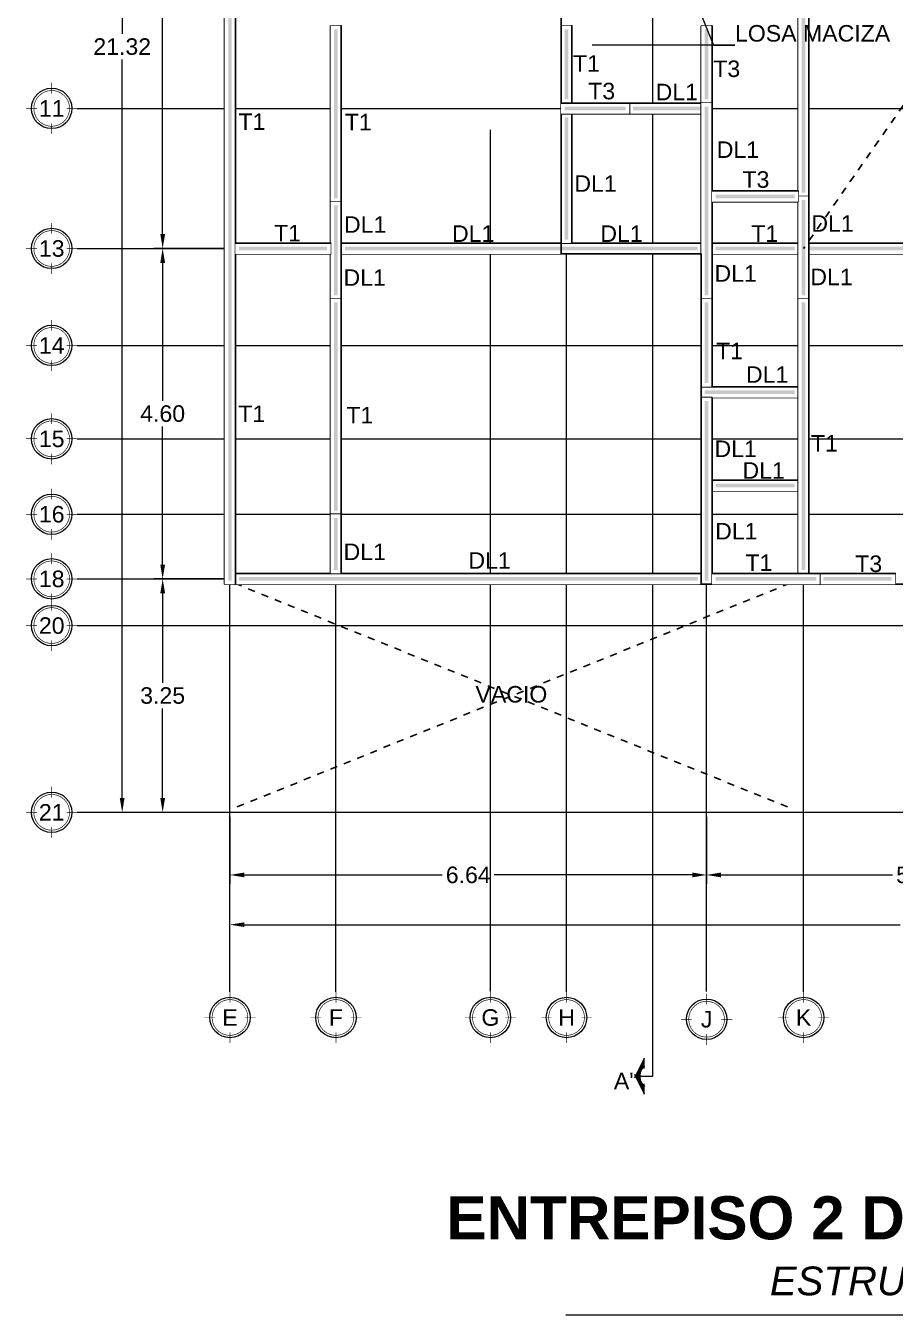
# Model space of a CAD drawing. Header units: metres. Extents: x 14 to 161, y 5 to 309.
# Drawn here: x 108.79 to 120.89, y 140.22 to 158.17 of the extents above; entities that cross this region are included whole.
import ezdxf
from ezdxf import colors
from ezdxf.entities.mleader import LeaderData, LeaderLine
from ezdxf.enums import TextEntityAlignment as Align
from ezdxf.math import Vec2, Vec3

# ---------------------------------------------------------------- set-up
doc = ezdxf.new("R2010")
doc.units = ezdxf.units.M
doc.set_wipeout_variables(frame=1)
doc.header["$PDMODE"] = 35
for name, pattern in [('ACAD_ISO05W100', [33, 24, -3, 0, -3, 0, -3]), ('CENTRO2', [0.9, 0.6, -0.1, 0.1, -0.1]), ('LÍNEAS_OCULTAS2', [0.1875, 0.125, -0.0625])]:
    doc.linetypes.add(name, pattern=pattern)
for name, color, linetype, lineweight in [('E-Burbuja eje', 5, 'Continuous', 15), ('E-Corte', 2, 'ACAD_ISO05W100', 20), ('E-Ejes', 1, 'CENTRO2', 9), ('E-Textos', 3, 'Continuous', 15), ('E-Titulos', 4, 'Continuous', 15)]:
    doc.layers.add(name, color=color, linetype=linetype, lineweight=lineweight)
for name, color, linetype in [('E-Cotas', 2, 'Continuous'), ('E-Dala', 3, 'Continuous'), ('E-Limites', 1, 'Continuous'), ('E-Trabe', 4, 'Continuous'), ('E-TRABE 3', 8, 'Continuous'), ('E-Vacio', 1, 'LÍNEAS_OCULTAS2')]:
    doc.layers.add(name, color=color, linetype=linetype)
doc.styles.add('ARIAL', font='arial.ttf')
doc.styles.add('General', font='arial.ttf', dxfattribs={"height": 2.3})
doc.styles.add('Subtitulos', font='', dxfattribs={"height": 4})
doc.styles.add('Texto_Minimo', font='arial.ttf', dxfattribs={"height": 1.8})
doc.styles.add('Titulos', font='', dxfattribs={"height": 6})
doc.styles.get('Subtitulos').set_extended_font_data('Arial', italic=True)
doc.styles.get('Titulos').set_extended_font_data('Arial', bold=True)
doc.dimstyles.new('Generales', dxfattribs={"dimscale": 0, "dimtxt": 2.3, "dimasz": 2, "dimexe": 1.25, "dimexo": 0.625, "dimtad": 0, "dimtih": 1, "dimtoh": 1, "dimzin": 1, "dimdsep": 46, "dimtxsty": 'General', "dimcen": 2, "dimclrd": 2, "dimclre": 2, "dimclrt": 3, "dimadec": 0, "dimazin": 0, "dimtfac": 1, "dimtmove": 0, "dimatfit": 3, "dimfxl": 1, "dimlwd": 13, "dimlwe": 13, "dimarcsym": 0})

# ---------------------------------------------------------------- blocks, each defined once
blk = doc.blocks.new('Titulos')
blk.add_line((49.05, -23.92), (-49.05, -23.92))
for tag, height, style, p in [('TÍTULO', 6, 'Titulos', (0, -16.93)), ('ESCALA', 1.8, 'Texto_Minimo', (-34.87, -25.79)), ('ACOTACIÓN', 1.8, 'Texto_Minimo', (34.43, -25.79))]:
    blk.add_attdef(tag, text='', height=height, dxfattribs=dict(style=style)).set_placement(p, align=Align.MIDDLE_CENTER)
blk = doc.blocks.new('*D875')
at = {"layer": 'Defpoints', "color": 0, "transparency": 16777216}
for p in [(111.633, 147.22), (118.268, 147.22), (118.268, 146.348)]:
    blk.add_point(p, dxfattribs=at)
at = {"layer": 'E-Cotas', "color": 2, "linetype": 'Continuous', "lineweight": 13, "transparency": 16777216}
for p, q in [((111.633, 147.158), (111.633, 146.223)), ((118.268, 147.158), (118.268, 146.223)), ((111.833, 146.348), (114.589, 146.348)), ((118.068, 146.348), (115.312, 146.348))]:
    blk.add_line(p, q, dxfattribs=at)
at = {"layer": 'E-Cotas', "color": 2, "transparency": 16777216}
for points in [[(111.833, 146.382), (111.833, 146.315), (111.633, 146.348)], [(118.068, 146.382), (118.068, 146.315), (118.268, 146.348)]]:
    blk.add_solid(points, dxfattribs=at)
at = {"layer": 'E-Cotas', "color": 3, "transparency": 16777216, "insert": (114.95, 146.348), "char_height": 0.23, "attachment_point": 5, "style": 'General'}
blk.add_mtext('6.64', dxfattribs=at)
blk = doc.blocks.new('*D879')
at = {"layer": 'Defpoints', "color": 0, "transparency": 16777216}
for p in [(131.168, 145.656), (111.633, 145.268), (131.168, 145.268)]:
    blk.add_point(p, dxfattribs=at)
at = {"layer": 'E-Cotas', "color": 2, "linetype": 'Continuous', "lineweight": 13, "transparency": 16777216}
for p, q in [((111.633, 145.331), (111.633, 145.781)), ((131.168, 145.331), (131.168, 145.781)), ((111.833, 145.656), (120.961, 145.656)), ((130.968, 145.656), (121.84, 145.656))]:
    blk.add_line(p, q, dxfattribs=at)
at = {"layer": 'E-Cotas', "color": 2, "transparency": 16777216}
for points in [[(111.833, 145.689), (111.833, 145.623), (111.633, 145.656)], [(130.968, 145.689), (130.968, 145.623), (131.168, 145.656)]]:
    blk.add_solid(points, dxfattribs=at)
at = {"layer": 'E-Cotas', "color": 3, "transparency": 16777216, "insert": (121.4, 145.656), "char_height": 0.23, "attachment_point": 5, "style": 'General'}
blk.add_mtext('19.54', dxfattribs=at)
blk = doc.blocks.new('*D881')
at = {"layer": 'Defpoints', "color": 0, "transparency": 16777216}
for p in [(118.268, 146.671), (124.168, 146.671), (124.168, 146.348)]:
    blk.add_point(p, dxfattribs=at)
at = {"layer": 'E-Cotas', "color": 2, "linetype": 'Continuous', "lineweight": 13, "transparency": 16777216}
for p, q in [((118.268, 146.608), (118.268, 146.223)), ((124.168, 146.608), (124.168, 146.223)), ((118.468, 146.348), (120.857, 146.348)), ((123.968, 146.348), (121.579, 146.348))]:
    blk.add_line(p, q, dxfattribs=at)
at = {"layer": 'E-Cotas', "color": 2, "transparency": 16777216}
for points in [[(118.468, 146.382), (118.468, 146.315), (118.268, 146.348)], [(123.968, 146.382), (123.968, 146.315), (124.168, 146.348)]]:
    blk.add_solid(points, dxfattribs=at)
at = {"layer": 'E-Cotas', "color": 3, "transparency": 16777216, "insert": (121.218, 146.348), "char_height": 0.23, "attachment_point": 5, "style": 'General'}
blk.add_mtext('5.90', dxfattribs=at)
blk = doc.blocks.new('*D887')
at = {"layer": 'Defpoints', "color": 0, "transparency": 16777216}
for p in [(111.633, 162.87), (110.696, 155.07), (111.633, 155.07)]:
    blk.add_point(p, dxfattribs=at)
at = {"layer": 'E-Cotas', "color": 2, "linetype": 'Continuous', "lineweight": 13, "transparency": 16777216}
for p, q in [((111.57, 162.87), (110.571, 162.87)), ((110.696, 162.67), (110.696, 159.15)), ((110.696, 155.27), (110.696, 158.79)), ((111.57, 155.07), (110.571, 155.07))]:
    blk.add_line(p, q, dxfattribs=at)
at = {"layer": 'E-Cotas', "color": 2, "transparency": 16777216}
for points in [[(110.663, 162.67), (110.73, 162.67), (110.696, 162.87)], [(110.663, 155.27), (110.73, 155.27), (110.696, 155.07)]]:
    blk.add_solid(points, dxfattribs=at)
at = {"layer": 'E-Cotas', "color": 3, "transparency": 16777216, "insert": (110.696, 158.97), "char_height": 0.23, "attachment_point": 5, "style": 'General'}
blk.add_mtext('7.80', dxfattribs=at)
blk = doc.blocks.new('*D888')
at = {"layer": 'Defpoints', "color": 0, "transparency": 16777216}
for p in [(111.633, 155.07), (110.696, 150.47), (111.633, 150.47)]:
    blk.add_point(p, dxfattribs=at)
at = {"layer": 'E-Cotas', "color": 2, "linetype": 'Continuous', "lineweight": 13, "transparency": 16777216}
for p, q in [((111.57, 155.07), (110.571, 155.07)), ((110.696, 154.87), (110.696, 152.95)), ((110.696, 150.67), (110.696, 152.59)), ((111.57, 150.47), (110.571, 150.47))]:
    blk.add_line(p, q, dxfattribs=at)
at = {"layer": 'E-Cotas', "color": 2, "transparency": 16777216}
for points in [[(110.663, 154.87), (110.73, 154.87), (110.696, 155.07)], [(110.663, 150.67), (110.73, 150.67), (110.696, 150.47)]]:
    blk.add_solid(points, dxfattribs=at)
at = {"layer": 'E-Cotas', "color": 3, "transparency": 16777216, "insert": (110.696, 152.77), "char_height": 0.23, "attachment_point": 5, "style": 'General'}
blk.add_mtext('4.60', dxfattribs=at)
blk = doc.blocks.new('*D889')
at = {"layer": 'Defpoints', "color": 0, "transparency": 16777216}
for p in [(111.633, 150.47), (110.696, 147.22), (111.633, 147.22)]:
    blk.add_point(p, dxfattribs=at)
at = {"layer": 'E-Cotas', "color": 2, "linetype": 'Continuous', "lineweight": 13, "transparency": 16777216}
for p, q in [((111.57, 150.47), (110.571, 150.47)), ((110.696, 150.27), (110.696, 149.025)), ((110.696, 147.42), (110.696, 148.665)), ((111.57, 147.22), (110.571, 147.22))]:
    blk.add_line(p, q, dxfattribs=at)
at = {"layer": 'E-Cotas', "color": 2, "transparency": 16777216}
for points in [[(110.663, 150.27), (110.73, 150.27), (110.696, 150.47)], [(110.663, 147.42), (110.73, 147.42), (110.696, 147.22)]]:
    blk.add_solid(points, dxfattribs=at)
at = {"layer": 'E-Cotas', "color": 3, "transparency": 16777216, "insert": (110.696, 148.845), "char_height": 0.23, "attachment_point": 5, "style": 'General'}
blk.add_mtext('3.25', dxfattribs=at)
blk = doc.blocks.new('*D890')
at = {"layer": 'Defpoints', "color": 0, "transparency": 16777216}
for p in [(110.133, 168.538), (111.633, 168.538), (111.633, 147.22)]:
    blk.add_point(p, dxfattribs=at)
at = {"layer": 'E-Cotas', "color": 2, "linetype": 'Continuous', "lineweight": 13, "transparency": 16777216}
for p, q in [((111.57, 168.538), (110.008, 168.538)), ((110.133, 168.338), (110.133, 158.059)), ((110.133, 147.42), (110.133, 157.699)), ((111.57, 147.22), (110.008, 147.22))]:
    blk.add_line(p, q, dxfattribs=at)
at = {"layer": 'E-Cotas', "color": 2, "transparency": 16777216}
for points in [[(110.099, 168.338), (110.166, 168.338), (110.133, 168.538)], [(110.099, 147.42), (110.166, 147.42), (110.133, 147.22)]]:
    blk.add_solid(points, dxfattribs=at)
at = {"layer": 'E-Cotas', "color": 3, "transparency": 16777216, "insert": (110.133, 157.879), "char_height": 0.23, "attachment_point": 5, "style": 'General'}
blk.add_mtext('21.32', dxfattribs=at)
blk = doc.blocks.new('SEÑA')
at = {"layer": 'E-Corte', "color": 0}
for p, q in [((-1.1, -0.05), (0.1, 0.55)), ((-0.459, 0), (-1.1, 0)), ((-0.1, 0.55), (1.1, -0.05)), ((1.1, 0), (0.459, 0))]:
    blk.add_line(p, q, dxfattribs=at)
at = {"layer": 'E-Corte', "color": 16}
for p, q in [((-0.869, 0.038), (-0.558, 0.038)), ((-0.844, 0.05), (-0.546, 0.05)), ((-0.819, 0.062), (-0.533, 0.062)), ((-0.794, 0.075), (-0.52, 0.075)), ((-0.769, 0.088), (-0.505, 0.088)), ((-0.744, 0.1), (-0.491, 0.1)), ((-0.719, 0.113), (-0.475, 0.113)), ((-0.694, 0.125), (-0.458, 0.125)), ((-0.669, 0.138), (-0.441, 0.138)), ((-0.644, 0.15), (-0.422, 0.15)), ((-0.619, 0.163), (-0.402, 0.163)), ((-0.594, 0.175), (-0.381, 0.175)), ((-0.569, 0.188), (-0.358, 0.188)), ((-0.544, 0.2), (-0.333, 0.2)), ((-0.519, 0.212), (-0.305, 0.212)), ((-0.494, 0.225), (-0.274, 0.225)), ((-0.469, 0.237), (-0.238, 0.237)), ((-0.444, 0.25), (-0.195, 0.25)), ((-0.419, 0.263), (-0.139, 0.263)), ((-0.394, 0.275), (0.394, 0.275)), ((-0.369, 0.287), (0.369, 0.287)), ((-0.344, 0.3), (0.344, 0.3)), ((-0.319, 0.312), (0.319, 0.312)), ((-0.294, 0.325), (0.294, 0.325)), ((-0.269, 0.338), (0.269, 0.338)), ((-0.244, 0.35), (0.244, 0.35)), ((-0.219, 0.362), (0.219, 0.362)), ((-0.194, 0.375), (0.194, 0.375)), ((-0.169, 0.388), (0.169, 0.388)), ((-0.144, 0.4), (0.144, 0.4)), ((-0.119, 0.412), (0.119, 0.412)), ((-0.094, 0.425), (0.094, 0.425)), ((-0.069, 0.438), (0.069, 0.438)), ((-0.044, 0.45), (0.044, 0.45)), ((-0.019, 0.463), (0.019, 0.463)), ((0.139, 0.263), (0.419, 0.263)), ((0.195, 0.25), (0.444, 0.25)), ((0.238, 0.237), (0.469, 0.237)), ((0.274, 0.225), (0.494, 0.225)), ((0.305, 0.212), (0.519, 0.212)), ((0.333, 0.2), (0.544, 0.2)), ((0.358, 0.188), (0.569, 0.188)), ((0.381, 0.175), (0.594, 0.175)), ((0.402, 0.163), (0.619, 0.163)), ((0.422, 0.15), (0.644, 0.15)), ((0.441, 0.138), (0.669, 0.138)), ((0.458, 0.125), (0.694, 0.125)), ((0.475, 0.113), (0.719, 0.113)), ((0.491, 0.1), (0.744, 0.1)), ((0.505, 0.088), (0.769, 0.088)), ((0.52, 0.075), (0.794, 0.075)), ((0.533, 0.062), (0.819, 0.062)), ((0.546, 0.05), (0.844, 0.05)), ((0.558, 0.038), (0.869, 0.038))]:
    blk.add_line(p, q, dxfattribs=at)
at = {"layer": 'E-Corte', "color": 0}
blk.add_lwpolyline([(0, 0.472), (0.894, 0.025), (0.57, 0.025, 0.438529), (-0.57, 0.025), (-0.894, 0.025)], format="xyb", close=True, dxfattribs=at)
blk.add_arc((0, -0.5), 0.75, 36.8699, 143.1301, dxfattribs=at)
blk = doc.blocks.new('k-burb-colmn')
at = {"const_width": 0.00024}
for points in [[(0, 0.0055), (0, 0.0095)], [(0, 0.0055), (0, 0.0095)], [(-0.0055, 0), (-0.0095, 0)], [(-0.0055, 0), (-0.0095, 0)], [(0.0055, 0), (0.0095, 0)], [(0.0055, 0), (0.0095, 0)], [(0, -0.0055), (0, -0.0095)], [(0, -0.0055), (0, -0.0095)]]:
    blk.add_lwpolyline(points, dxfattribs=at)
blk.add_lwpolyline([(-0.00663, 0, 1), (0.00663, 0, 1)], format="xyb", close=True, dxfattribs=at)
blk.add_lwpolyline([(-0.00663, 0, 1), (0.00663, 0, 1)], format="xyb", close=True, dxfattribs=at)
at = {"linetype": 'Continuous'}
blk.add_circle((0, 0), 0.0075, dxfattribs=at)
blk.add_circle((0, 0), 0.0075, dxfattribs=at)
at = {"color": 2, "style": 'ARIAL'}
blk.add_attdef('NUM', text='', height=0.023, dxfattribs=at).set_placement((0.00124, 0.00008), align=Align.MIDDLE_CENTER)
blk = doc.blocks.new('*U756')
for points in [[(0.3, -0.075), (1.375, -0.075), (1.375, 0.075), (0.3, 0.075)], [(0.35, -0.025), (1.325, -0.025), (1.325, 0.025), (0.35, 0.025)]]:
    blk.add_lwpolyline(points, close=True)
blk.add_wipeout([(0.3, -0.075), (1.375, -0.075), (1.375, 0.075), (0.3, 0.075)])
at = {"linetype": 'ByBlock'}
h = blk.add_hatch(color=256, dxfattribs=at)
h.dxf.hatch_style = 1
h.paths.add_polyline_path([(1.325, -0.025), (1.325, 0.025), (0.35, 0.025), (0.35, -0.025)])
blk.add_line((0.3, 0.075), (1.375, 0.075))
blk = doc.blocks.new('*U796')
for points in [[(-0.5, -0.075), (4.51, -0.075), (4.51, 0.075), (-0.5, 0.075)], [(-0.45, -0.025), (4.46, -0.025), (4.46, 0.025), (-0.45, 0.025)]]:
    blk.add_lwpolyline(points, close=True)
blk.add_wipeout([(-0.5, -0.075), (4.51, -0.075), (4.51, 0.075), (-0.5, 0.075)])
at = {"linetype": 'ByBlock'}
h = blk.add_hatch(color=256, dxfattribs=at)
h.dxf.hatch_style = 1
h.paths.add_polyline_path([(4.46, -0.025), (4.46, 0.025), (-0.45, 0.025), (-0.45, -0.025)])
blk.add_line((-0.5, 0.075), (4.51, 0.075))
blk = doc.blocks.new('*U800')
for points in [[(-0.5, -0.075), (5.985, -0.075), (5.985, 0.075), (-0.5, 0.075)], [(-0.45, -0.025), (5.935, -0.025), (5.935, 0.025), (-0.45, 0.025)]]:
    blk.add_lwpolyline(points, close=True)
blk.add_wipeout([(-0.5, -0.075), (5.985, -0.075), (5.985, 0.075), (-0.5, 0.075)])
at = {"linetype": 'ByBlock'}
h = blk.add_hatch(color=256, dxfattribs=at)
h.dxf.hatch_style = 1
h.paths.add_polyline_path([(5.935, -0.025), (5.935, 0.025), (-0.45, 0.025), (-0.45, -0.025)])
blk.add_line((-0.5, 0.075), (5.985, 0.075))
blk = doc.blocks.new('*U608')
for points in [[(-0.5, -0.075), (0.7, -0.075), (0.7, 0.075), (-0.5, 0.075)], [(-0.45, -0.025), (0.65, -0.025), (0.65, 0.025), (-0.45, 0.025)]]:
    blk.add_lwpolyline(points, close=True)
blk.add_wipeout([(-0.5, -0.075), (0.7, -0.075), (0.7, 0.075), (-0.5, 0.075)])
at = {"linetype": 'ByBlock'}
h = blk.add_hatch(color=256, dxfattribs=at)
h.dxf.hatch_style = 1
h.paths.add_polyline_path([(0.65, -0.025), (0.65, 0.025), (-0.45, 0.025), (-0.45, -0.025)])
blk.add_line((-0.5, 0.075), (0.7, 0.075))
blk = doc.blocks.new('*U798')
for points in [[(-0.65, -0.075), (0.7, -0.075), (0.7, 0.075), (-0.65, 0.075)], [(-0.6, -0.025), (0.65, -0.025), (0.65, 0.025), (-0.6, 0.025)]]:
    blk.add_lwpolyline(points, close=True)
blk.add_wipeout([(-0.65, -0.075), (0.7, -0.075), (0.7, 0.075), (-0.65, 0.075)])
at = {"linetype": 'ByBlock'}
h = blk.add_hatch(color=256, dxfattribs=at)
h.dxf.hatch_style = 1
h.paths.add_polyline_path([(0.65, -0.025), (0.65, 0.025), (-0.6, 0.025), (-0.6, -0.025)])
blk.add_line((-0.65, 0.075), (0.7, 0.075))
blk = doc.blocks.new('*U639')
for points in [[(-0.575, -0.075), (3.9, -0.075), (3.9, 0.075), (-0.575, 0.075)], [(-0.525, -0.025), (3.85, -0.025), (3.85, 0.025), (-0.525, 0.025)]]:
    blk.add_lwpolyline(points, close=True)
blk.add_wipeout([(-0.575, -0.075), (3.9, -0.075), (3.9, 0.075), (-0.575, 0.075)])
at = {"linetype": 'ByBlock'}
h = blk.add_hatch(color=256, dxfattribs=at)
h.dxf.hatch_style = 1
h.paths.add_polyline_path([(3.85, -0.025), (3.85, 0.025), (-0.525, 0.025), (-0.525, -0.025)])
blk.add_line((-0.575, 0.075), (3.9, 0.075))
blk = doc.blocks.new('*U777')
for points in [[(-0.5, -0.075), (17.717, -0.075), (17.717, 0.075), (-0.5, 0.075)], [(-0.45, -0.025), (17.667, -0.025), (17.667, 0.025), (-0.45, 0.025)]]:
    blk.add_lwpolyline(points, close=True)
blk.add_wipeout([(-0.5, -0.075), (17.717, -0.075), (17.717, 0.075), (-0.5, 0.075)])
at = {"linetype": 'ByBlock'}
h = blk.add_hatch(color=256, dxfattribs=at)
h.dxf.hatch_style = 1
h.paths.add_polyline_path([(17.667, -0.025), (17.667, 0.025), (-0.45, 0.025), (-0.45, -0.025)])
blk.add_line((-0.5, 0.075), (17.717, 0.075))
blk = doc.blocks.new('*U781')
for points in [[(-0.5, -0.075), (11.25, -0.075), (11.25, 0.075), (-0.5, 0.075)], [(-0.45, -0.025), (11.2, -0.025), (11.2, 0.025), (-0.45, 0.025)]]:
    blk.add_lwpolyline(points, close=True)
blk.add_wipeout([(-0.5, -0.075), (11.25, -0.075), (11.25, 0.075), (-0.5, 0.075)])
at = {"linetype": 'ByBlock'}
h = blk.add_hatch(color=256, dxfattribs=at)
h.dxf.hatch_style = 1
h.paths.add_polyline_path([(11.2, -0.025), (11.2, 0.025), (-0.45, 0.025), (-0.45, -0.025)])
blk.add_line((-0.5, 0.075), (11.25, 0.075))
blk = doc.blocks.new('*U782')
for points in [[(-0.5, -0.075), (1.95, -0.075), (1.95, 0.075), (-0.5, 0.075)], [(-0.45, -0.025), (1.9, -0.025), (1.9, 0.025), (-0.45, 0.025)]]:
    blk.add_lwpolyline(points, close=True)
blk.add_wipeout([(-0.5, -0.075), (1.95, -0.075), (1.95, 0.075), (-0.5, 0.075)])
at = {"linetype": 'ByBlock'}
h = blk.add_hatch(color=256, dxfattribs=at)
h.dxf.hatch_style = 1
h.paths.add_polyline_path([(1.9, -0.025), (1.9, 0.025), (-0.45, 0.025), (-0.45, -0.025)])
blk.add_line((-0.5, 0.075), (1.95, 0.075))
blk = doc.blocks.new('*U792')
for points in [[(-0.5, -0.075), (0.575, -0.075), (0.575, 0.075), (-0.5, 0.075)], [(-0.45, -0.025), (0.525, -0.025), (0.525, 0.025), (-0.45, 0.025)]]:
    blk.add_lwpolyline(points, close=True)
blk.add_wipeout([(-0.5, -0.075), (0.575, -0.075), (0.575, 0.075), (-0.5, 0.075)])
at = {"linetype": 'ByBlock'}
h = blk.add_hatch(color=256, dxfattribs=at)
h.dxf.hatch_style = 1
h.paths.add_polyline_path([(0.525, -0.025), (0.525, 0.025), (-0.45, 0.025), (-0.45, -0.025)])
blk.add_line((-0.5, 0.075), (0.575, 0.075))
blk = doc.blocks.new('*U1018')
for points in [[(-0.425, -0.075), (0.775, -0.075), (0.775, 0.075), (-0.425, 0.075)], [(-0.375, -0.025), (0.725, -0.025), (0.725, 0.025), (-0.375, 0.025)]]:
    blk.add_lwpolyline(points, close=True)
blk.add_wipeout([(-0.425, -0.075), (0.775, -0.075), (0.775, 0.075), (-0.425, 0.075)])
at = {"linetype": 'ByBlock'}
h = blk.add_hatch(color=256, dxfattribs=at)
h.dxf.hatch_style = 1
h.paths.add_polyline_path([(0.725, -0.025), (0.725, 0.025), (-0.375, 0.025), (-0.375, -0.025)])
blk.add_line((-0.425, 0.075), (0.775, 0.075))
blk = doc.blocks.new('*U788')
for points in [[(-0.635, -0.075), (1.165, -0.075), (1.165, 0.075), (-0.635, 0.075)], [(-0.585, -0.025), (1.115, -0.025), (1.115, 0.025), (-0.585, 0.025)]]:
    blk.add_lwpolyline(points, close=True)
blk.add_wipeout([(-0.635, -0.075), (1.165, -0.075), (1.165, 0.075), (-0.635, 0.075)])
at = {"linetype": 'ByBlock'}
h = blk.add_hatch(color=256, dxfattribs=at)
h.dxf.hatch_style = 1
h.paths.add_polyline_path([(1.115, -0.025), (1.115, 0.025), (-0.585, 0.025), (-0.585, -0.025)])
blk.add_line((-0.635, 0.075), (1.165, 0.075))
blk = doc.blocks.new('*U793')
for points in [[(-0.635, -0.075), (2.09, -0.075), (2.09, 0.075), (-0.635, 0.075)], [(-0.585, -0.025), (2.04, -0.025), (2.04, 0.025), (-0.585, 0.025)]]:
    blk.add_lwpolyline(points, close=True)
blk.add_wipeout([(-0.635, -0.075), (2.09, -0.075), (2.09, 0.075), (-0.635, 0.075)])
at = {"linetype": 'ByBlock'}
h = blk.add_hatch(color=256, dxfattribs=at)
h.dxf.hatch_style = 1
h.paths.add_polyline_path([(2.04, -0.025), (2.04, 0.025), (-0.585, 0.025), (-0.585, -0.025)])
blk.add_line((-0.635, 0.075), (2.09, 0.075))
blk = doc.blocks.new('*U795')
for points in [[(-0.635, -0.075), (0.715, -0.075), (0.715, 0.075), (-0.635, 0.075)], [(-0.585, -0.025), (0.665, -0.025), (0.665, 0.025), (-0.585, 0.025)]]:
    blk.add_lwpolyline(points, close=True)
blk.add_wipeout([(-0.635, -0.075), (0.715, -0.075), (0.715, 0.075), (-0.635, 0.075)])
at = {"linetype": 'ByBlock'}
h = blk.add_hatch(color=256, dxfattribs=at)
h.dxf.hatch_style = 1
h.paths.add_polyline_path([(0.665, -0.025), (0.665, 0.025), (-0.585, 0.025), (-0.585, -0.025)])
blk.add_line((-0.635, 0.075), (0.715, 0.075))
blk = doc.blocks.new('*U799')
for points in [[(-0.635, -0.075), (1.964, -0.075), (1.964, 0.075), (-0.635, 0.075)], [(-0.585, -0.025), (1.914, -0.025), (1.914, 0.025), (-0.585, 0.025)]]:
    blk.add_lwpolyline(points, close=True)
blk.add_wipeout([(-0.635, -0.075), (1.964, -0.075), (1.964, 0.075), (-0.635, 0.075)])
at = {"linetype": 'ByBlock'}
h = blk.add_hatch(color=256, dxfattribs=at)
h.dxf.hatch_style = 1
h.paths.add_polyline_path([(1.914, -0.025), (1.914, 0.025), (-0.585, 0.025), (-0.585, -0.025)])
blk.add_line((-0.635, 0.075), (1.964, 0.075))
blk = doc.blocks.new('*U797')
for points in [[(-0.635, -0.075), (0.79, -0.075), (0.79, 0.075), (-0.635, 0.075)], [(-0.585, -0.025), (0.74, -0.025), (0.74, 0.025), (-0.585, 0.025)]]:
    blk.add_lwpolyline(points, close=True)
blk.add_wipeout([(-0.635, -0.075), (0.79, -0.075), (0.79, 0.075), (-0.635, 0.075)])
at = {"linetype": 'ByBlock'}
h = blk.add_hatch(color=256, dxfattribs=at)
h.dxf.hatch_style = 1
h.paths.add_polyline_path([(0.74, -0.025), (0.74, 0.025), (-0.585, 0.025), (-0.585, -0.025)])
blk.add_line((-0.635, 0.075), (0.79, 0.075))
blk = doc.blocks.new('*U804')
for points in [[(-0.5, -0.075), (0.825, -0.075), (0.825, 0.075), (-0.5, 0.075)], [(-0.45, -0.025), (0.775, -0.025), (0.775, 0.025), (-0.45, 0.025)]]:
    blk.add_lwpolyline(points, close=True)
blk.add_wipeout([(-0.5, -0.075), (0.825, -0.075), (0.825, 0.075), (-0.5, 0.075)])
at = {"linetype": 'ByBlock'}
h = blk.add_hatch(color=256, dxfattribs=at)
h.dxf.hatch_style = 1
h.paths.add_polyline_path([(0.775, -0.025), (0.775, 0.025), (-0.45, 0.025), (-0.45, -0.025)])
blk.add_line((-0.5, 0.075), (0.825, 0.075))
blk = doc.blocks.new('*U805')
for points in [[(-0.5, -0.075), (2.5, -0.075), (2.5, 0.075), (-0.5, 0.075)], [(-0.45, -0.025), (2.45, -0.025), (2.45, 0.025), (-0.45, 0.025)]]:
    blk.add_lwpolyline(points, close=True)
blk.add_wipeout([(-0.5, -0.075), (2.5, -0.075), (2.5, 0.075), (-0.5, 0.075)])
at = {"linetype": 'ByBlock'}
h = blk.add_hatch(color=256, dxfattribs=at)
h.dxf.hatch_style = 1
h.paths.add_polyline_path([(2.45, -0.025), (2.45, 0.025), (-0.45, 0.025), (-0.45, -0.025)])
blk.add_line((-0.5, 0.075), (2.5, 0.075))
blk = doc.blocks.new('*U806')
for points in [[(-0.685, -0.075), (0.139, -0.075), (0.139, 0.075), (-0.685, 0.075)], [(-0.635, -0.025), (0.089, -0.025), (0.089, 0.025), (-0.635, 0.025)]]:
    blk.add_lwpolyline(points, close=True)
blk.add_wipeout([(-0.685, -0.075), (0.139, -0.075), (0.139, 0.075), (-0.685, 0.075)])
at = {"linetype": 'ByBlock'}
h = blk.add_hatch(color=256, dxfattribs=at)
h.dxf.hatch_style = 1
h.paths.add_polyline_path([(0.089, -0.025), (0.089, 0.025), (-0.635, 0.025), (-0.635, -0.025)])
blk.add_line((-0.685, 0.075), (0.139, 0.075))
blk = doc.blocks.new('*U808')
for points in [[(-0.5, -0.075), (0.725, -0.075), (0.725, 0.075), (-0.5, 0.075)], [(-0.45, -0.025), (0.675, -0.025), (0.675, 0.025), (-0.45, 0.025)]]:
    blk.add_lwpolyline(points, close=True)
blk.add_wipeout([(-0.5, -0.075), (0.725, -0.075), (0.725, 0.075), (-0.5, 0.075)])
at = {"linetype": 'ByBlock'}
h = blk.add_hatch(color=256, dxfattribs=at)
h.dxf.hatch_style = 1
h.paths.add_polyline_path([(0.675, -0.025), (0.675, 0.025), (-0.45, 0.025), (-0.45, -0.025)])
blk.add_line((-0.5, 0.075), (0.725, 0.075))
blk = doc.blocks.new('*U812')
for points in [[(-0.5, -0.075), (3.325, -0.075), (3.325, 0.075), (-0.5, 0.075)], [(-0.45, -0.025), (3.275, -0.025), (3.275, 0.025), (-0.45, 0.025)]]:
    blk.add_lwpolyline(points, close=True)
blk.add_wipeout([(-0.5, -0.075), (3.325, -0.075), (3.325, 0.075), (-0.5, 0.075)])
at = {"linetype": 'ByBlock'}
h = blk.add_hatch(color=256, dxfattribs=at)
h.dxf.hatch_style = 1
h.paths.add_polyline_path([(3.275, -0.025), (3.275, 0.025), (-0.45, 0.025), (-0.45, -0.025)])
blk.add_line((-0.5, 0.075), (3.325, 0.075))
blk = doc.blocks.new('*U1017')
for points in [[(0.3, -0.075), (1.25, -0.075), (1.25, 0.075), (0.3, 0.075)], [(0.35, -0.025), (1.2, -0.025), (1.2, 0.025), (0.35, 0.025)]]:
    blk.add_lwpolyline(points, close=True)
blk.add_wipeout([(0.3, -0.075), (1.25, -0.075), (1.25, 0.075), (0.3, 0.075)])
at = {"linetype": 'ByBlock'}
h = blk.add_hatch(color=256, dxfattribs=at)
h.dxf.hatch_style = 1
h.paths.add_polyline_path([(1.2, -0.025), (1.2, 0.025), (0.35, 0.025), (0.35, -0.025)])
blk.add_line((0.3, 0.075), (1.25, 0.075))
blk = doc.blocks.new('*U1031')
for points in [[(-0.725, -0.075), (0.325, -0.075), (0.325, 0.075), (-0.725, 0.075)], [(-0.675, -0.025), (0.275, -0.025), (0.275, 0.025), (-0.675, 0.025)]]:
    blk.add_lwpolyline(points, close=True)
blk.add_wipeout([(-0.725, -0.075), (0.325, -0.075), (0.325, 0.075), (-0.725, 0.075)])
at = {"linetype": 'ByBlock'}
h = blk.add_hatch(color=256, dxfattribs=at)
h.dxf.hatch_style = 1
h.paths.add_polyline_path([(0.275, -0.025), (0.275, 0.025), (-0.675, 0.025), (-0.675, -0.025)])
blk.add_line((-0.725, 0.075), (0.325, 0.075))
blk = doc.blocks.new('*U1032')
for points in [[(-0.725, -0.075), (0.775, -0.075), (0.775, 0.075), (-0.725, 0.075)], [(-0.675, -0.025), (0.725, -0.025), (0.725, 0.025), (-0.675, 0.025)]]:
    blk.add_lwpolyline(points, close=True)
blk.add_wipeout([(-0.725, -0.075), (0.775, -0.075), (0.775, 0.075), (-0.725, 0.075)])
at = {"linetype": 'ByBlock'}
h = blk.add_hatch(color=256, dxfattribs=at)
h.dxf.hatch_style = 1
h.paths.add_polyline_path([(0.725, -0.025), (0.725, 0.025), (-0.675, 0.025), (-0.675, -0.025)])
blk.add_line((-0.725, 0.075), (0.775, 0.075))

msp = doc.modelspace()

# ---------------------------------------------------------------- linework, layer by layer
at = {"layer": 'E-Corte', "color": 2}
msp.add_lwpolyline([(117.27893, 143.54724), (117.52033, 143.54724), (117.52033, 172.04792), (117.27893, 172.04792)], dxfattribs=at)
at = {"layer": 'E-Ejes', "ltscale": 20}
for points in [[(111.63291, 150.47047), (111.63291, 170.94711)], [(115.25791, 144.72349), (115.25791, 170.94711)], [(109.50792, 157.02007), (116.31791, 157.02007)], [(118.26791, 157.02007), (134.04795, 157.02007)], [(109.50792, 155.07007), (111.63291, 155.07007)], [(116.31791, 144.72007), (116.31791, 155.07007)], [(109.50792, 153.72007), (125.51791, 153.72007)], [(109.50792, 152.42007), (126.86791, 152.42007)], [(109.50792, 151.37007), (134.04795, 151.37007)], [(109.50792, 150.47047), (111.63291, 150.47047)], [(111.63291, 144.72007), (111.63291, 150.47047)], [(113.10791, 144.72007), (113.10791, 150.47047)], [(118.26791, 144.72349), (118.26791, 150.47047)], [(119.61791, 144.72007), (119.61791, 150.47047)], [(109.50792, 149.82007), (124.16791, 149.82007)], [(109.50792, 147.22007), (134.04795, 147.22007)]]:
    msp.add_lwpolyline(points, dxfattribs=at)
at = {"layer": 'E-Trabe', "color": 4, "linetype": 'ACAD_ISO05W100', "ltscale": 0.3}
msp.add_line((111.63291, 155.07007), (113.10791, 155.07007), dxfattribs=at)
at = {"layer": 'E-Vacio', "ltscale": 0.5}
for p, q in [((119.39291, 147.29507), (111.73291, 150.39507)), ((111.73291, 147.29507), (119.39291, 150.39507))]:
    msp.add_line(p, q, dxfattribs=at)

# ---------------------------------------------------------------- block references
at = {"layer": 'E-Burbuja eje', "linetype": 'ByBlock'}
ref = msp.add_blockref('k-burb-colmn', (109.15167, 157.02007), dxfattribs=dict(at, xscale=37.49999999999999, yscale=37.49999999999999, zscale=37.49999999999999))
ref.add_attrib('NUM', '11', dxfattribs={"layer": '0', "color": 2, "height": 0.23, "style": 'ARIAL'}).set_placement((109.15167, 157.02007), align=Align.MIDDLE_CENTER)
ref = msp.add_blockref('k-burb-colmn', (109.15167, 155.07007), dxfattribs=dict(at, xscale=37.49999999999999, yscale=37.49999999999999, zscale=37.49999999999999))
ref.add_attrib('NUM', '13', dxfattribs={"layer": '0', "color": 2, "height": 0.23, "style": 'ARIAL'}).set_placement((109.15167, 155.07007), align=Align.MIDDLE_CENTER)
ref = msp.add_blockref('k-burb-colmn', (109.15167, 153.72007), dxfattribs=dict(at, xscale=37.49999999999999, yscale=37.49999999999999, zscale=37.49999999999999))
ref.add_attrib('NUM', '14', dxfattribs={"layer": '0', "color": 2, "height": 0.23, "style": 'ARIAL'}).set_placement((109.15167, 153.72007), align=Align.MIDDLE_CENTER)
ref = msp.add_blockref('k-burb-colmn', (109.15167, 152.42007), dxfattribs=dict(at, xscale=37.49999999999999, yscale=37.49999999999999, zscale=37.49999999999999))
ref.add_attrib('NUM', '15', dxfattribs={"layer": '0', "color": 2, "height": 0.23, "style": 'ARIAL'}).set_placement((109.15167, 152.42007), align=Align.MIDDLE_CENTER)
ref = msp.add_blockref('k-burb-colmn', (109.15167, 151.37007), dxfattribs=dict(at, xscale=37.49999999999999, yscale=37.49999999999999, zscale=37.49999999999999))
ref.add_attrib('NUM', '16', dxfattribs={"layer": '0', "color": 2, "height": 0.23, "style": 'ARIAL'}).set_placement((109.15167, 151.37007), align=Align.MIDDLE_CENTER)
ref = msp.add_blockref('k-burb-colmn', (109.15167, 150.47047), dxfattribs=dict(at, xscale=37.49999999999999, yscale=37.49999999999999, zscale=37.49999999999999))
ref.add_attrib('NUM', '18', dxfattribs={"layer": '0', "color": 2, "height": 0.23, "style": 'ARIAL'}).set_placement((109.15167, 150.47047), align=Align.MIDDLE_CENTER)
ref = msp.add_blockref('k-burb-colmn', (109.15167, 149.82007), dxfattribs=dict(at, xscale=37.49999999999999, yscale=37.49999999999999, zscale=37.49999999999999))
ref.add_attrib('NUM', '20', dxfattribs={"layer": '0', "color": 2, "height": 0.23, "style": 'ARIAL'}).set_placement((109.15167, 149.82007), align=Align.MIDDLE_CENTER)
ref = msp.add_blockref('k-burb-colmn', (109.15167, 147.22007), dxfattribs=dict(at, xscale=37.49999999999999, yscale=37.49999999999999, zscale=37.49999999999999))
ref.add_attrib('NUM', '21', dxfattribs={"layer": '0', "color": 2, "height": 0.23, "style": 'ARIAL'}).set_placement((109.15167, 147.22007), align=Align.MIDDLE_CENTER)
ref = msp.add_blockref('k-burb-colmn', (111.63291, 144.36382), dxfattribs=dict(at, xscale=37.49999999999999, yscale=37.49999999999999, zscale=37.49999999999999))
ref.add_attrib('NUM', 'E', dxfattribs={"layer": '0', "color": 2, "height": 0.23, "style": 'ARIAL'}).set_placement((111.63291, 144.36382), align=Align.MIDDLE_CENTER)
ref = msp.add_blockref('k-burb-colmn', (113.10791, 144.36382), dxfattribs=dict(at, xscale=37.49999999999999, yscale=37.49999999999999, zscale=37.49999999999999))
ref.add_attrib('NUM', 'F', dxfattribs={"layer": '0', "color": 2, "height": 0.23, "style": 'ARIAL'}).set_placement((113.10791, 144.36382), align=Align.MIDDLE_CENTER)
ref = msp.add_blockref('k-burb-colmn', (115.25791, 144.36382), dxfattribs=dict(at, xscale=37.49999999999999, yscale=37.49999999999999, zscale=37.49999999999999))
ref.add_attrib('NUM', 'G', dxfattribs={"layer": '0', "color": 2, "height": 0.23, "style": 'ARIAL'}).set_placement((115.25791, 144.36382), align=Align.MIDDLE_CENTER)
ref = msp.add_blockref('k-burb-colmn', (116.31791, 144.36382), dxfattribs=dict(at, xscale=37.49999999999999, yscale=37.49999999999999, zscale=37.49999999999999))
ref.add_attrib('NUM', 'H', dxfattribs={"layer": '0', "color": 2, "height": 0.23, "style": 'ARIAL'}).set_placement((116.31791, 144.36382), align=Align.MIDDLE_CENTER)
ref = msp.add_blockref('k-burb-colmn', (118.26791, 144.33949), dxfattribs=dict(at, xscale=37.49999999999999, yscale=37.49999999999999, zscale=37.49999999999999))
ref.add_attrib('NUM', 'J', dxfattribs={"layer": '0', "color": 2, "height": 0.23, "style": 'ARIAL'}).set_placement((118.26791, 144.33949), align=Align.MIDDLE_CENTER)
ref = msp.add_blockref('k-burb-colmn', (119.61791, 144.36382), dxfattribs=dict(at, xscale=37.49999999999999, yscale=37.49999999999999, zscale=37.49999999999999))
ref.add_attrib('NUM', 'K', dxfattribs={"layer": '0', "color": 2, "height": 0.23, "style": 'ARIAL'}).set_placement((119.61791, 144.36382), align=Align.MIDDLE_CENTER)
at = {"layer": 'E-Corte', "color": 2, "xscale": 0.2287611696416008, "yscale": 0.2287611696416008, "zscale": 0.2287611696416008, "rotation": 90}
msp.add_blockref('SEÑA', (117.39331, 143.54724), dxfattribs=at)
at = {"layer": 'E-Dala'}
msp.add_blockref('*U639', (120.19291, 155.07007), dxfattribs=at)
at = {"layer": 'E-Titulos', "color": 4, "ltscale": 0.5}
ref = msp.add_blockref('Titulos', (121.21267, 142.61147), dxfattribs=dict(at, xscale=0.1, yscale=0.1, zscale=0.1))
ref.add_attrib('SUBTÍTULO', 'ESTRUCTURAL', dxfattribs={"layer": '0', "ltscale": 0.5, "height": 0.4, "style": 'Subtitulos'}).set_placement((121.21267, 140.69673), align=Align.MIDDLE_CENTER)
ref.add_attrib('TÍTULO', 'ENTREPISO 2 DE PRIMER NIVEL', dxfattribs={"layer": '0', "ltscale": 0.5, "height": 0.6, "style": 'Titulos'}).set_placement((121.21267, 141.57481), align=Align.MIDDLE_CENTER)

# ---------------------------------------------------------------- texts
at = {"layer": 'E-Textos', "ltscale": 0.5, "char_height": 0.23, "attachment_point": 1, "style": 'General'}
for s, insert, width in [('T3', (118.36042, 157.68673), 0.316244), ('DL1', (117.5578, 157.36293), 0.316244), ('T1', (111.75063, 156.95024), 0.316244), ('T1', (113.23186, 156.94507), 0.316244), ('DL1', (118.40902, 156.56053), 0.316244), ('DL1', (116.42715, 156.08888), 0.316244), ('DL1', (119.72628, 155.53334), 0.316244), ('T1', (112.24586, 155.39709), 0.316244), ('DL1', (114.72386, 155.39149), 0.316244), ('T1', (118.88957, 155.39205), 0.316244), ('DL1', (118.37707, 154.83758), 0.316244), ('T1', (118.39853, 153.75757), 0.316244), ('DL1', (118.81556, 153.42964), 0.316244), ('T1', (111.74892, 152.88306), 0.316244), ('T1', (113.25302, 152.86406), 0.316244), ('T1', (119.71982, 152.47234), 0.316244), ('DL1', (118.37711, 152.3966), 0.316244), ('DL1', (118.76684, 152.09414), 0.316244), ('DL1', (118.38626, 151.24852), 0.316244), ('DL1', (113.21436, 150.96168), 0.316244), ('DL1', (114.95237, 150.84136), 0.316244), ('T1', (118.80765, 150.8104), 0.316244), ('T3', (120.33673, 150.79561), 0.316244), ('VACIO', (115.05046, 148.97855), 1.116979), ("\\pxqc;A'", (116.98963, 143.59398), 0.2499252)]:
    msp.add_mtext(s, dxfattribs=dict(at, insert=insert, width=width))

# ---------------------------------------------------------------- dimensions: what is measured, and where the dimension line sits
at = {"layer": 'E-Cotas'}
for base, p1, p2, override, picture, middle in [((110.13277, 168.53815), (111.63291, 147.22007), (111.63291, 168.53815), {"dimscale": 0, "dimtix": 1, "dimtofl": 1, "dimtmove": 0, "dimatfit": 3}, '*D890', (110.13277, 157.87911)), ((110.69627, 155.07007), (111.63291, 162.87007), (111.63291, 155.07007), {"dimtix": 1}, '*D887', (110.69627, 158.97007)), ((110.69627, 150.47047), (111.63291, 155.07007), (111.63291, 150.47047), {"dimtix": 1}, '*D888', (110.69627, 152.77027)), ((110.69627, 147.22007), (111.63291, 150.47047), (111.63291, 147.22007), {"dimtix": 1}, '*D889', (110.69627, 148.84527))]:
    dim = msp.add_linear_dim(base=base, p1=p1, p2=p2, angle=90, dimstyle='Generales', override=override, dxfattribs=at)
    dim.commit()
    dim.dimension.update_dxf_attribs({"geometry": picture, "text_midpoint": middle})
for base, p1, p2, picture, middle in [((118.2679077026, 146.3483956818), (111.6329077026, 147.2200725794), (118.2679077026, 147.2200725794), '*D875', (114.9504077026, 146.3483956818)), ((124.16791, 146.3484), (118.26791, 146.67073), (124.16791, 146.67073), '*D881', (121.21791, 146.3484))]:
    dim = msp.add_linear_dim(base=base, p1=p1, p2=p2, dimstyle='Generales', override={"dimscale": 0, "dimtix": 1, "dimtofl": 1, "dimtmove": 0, "dimatfit": 3}, dxfattribs=at)
    dim.commit()
    dim.dimension.update_dxf_attribs({"geometry": picture, "text_midpoint": middle})
dim = msp.add_linear_dim(base=(131.1679077026, 145.6558842826), p1=(111.6329077026, 145.2682090239), p2=(131.1679077026, 145.2682090239), dimstyle='Generales', override={"dimscale": 0, "dimtix": 1, "dimtofl": 1, "dimtmove": 0, "dimatfit": 3}, dxfattribs=at)
dim.commit()
dim.dimension.update_dxf_attribs({"geometry": '*D879', "text_midpoint": (121.4004077026, 145.6558842826), "dimtype": 160})

# ---------------------------------------------------------------- next in the draw order: block references
at = {"layer": 'E-Dala'}
for name, p in [('*U756', (116.89291, 157.02007)), ('*U796', (113.68291, 155.07007)), ('*U798', (118.84291, 153.07007)), ('*U608', (118.84291, 151.77027)), ('*U800', (112.20791, 150.47047))]:
    msp.add_blockref(name, p, dxfattribs=at)
at = {"layer": 'E-Trabe', "rotation": 270}
for name, p in [('*U781', (119.61791, 167.04507)), ('*U782', (113.10791, 157.67007)), ('*U792', (116.31791, 157.67007))]:
    msp.add_blockref(name, p, dxfattribs=at)
at = {"layer": 'E-Trabe'}
msp.add_blockref('*U1018', (118.76791, 155.07007), dxfattribs=at)

# ---------------------------------------------------------------- next in the draw order: block references
at = {"layer": 'E-Dala', "rotation": 270}
for name, p in [('*U788', (116.31791, 156.30959)), ('*U795', (113.10791, 155.08459)), ('*U797', (119.61791, 155.15959)), ('*U799', (118.26791, 152.35959))]:
    msp.add_blockref(name, p, dxfattribs=at)
at = {"layer": 'E-Trabe', "rotation": 270}
msp.add_blockref('*U777', (111.63291, 168.11251), dxfattribs=at)
at = {"layer": 'E-TRABE 3', "rotation": 270}
msp.add_blockref('*U792', (118.26791, 157.67007), dxfattribs=at)

# ---------------------------------------------------------------- next in the draw order: texts
at = {"layer": 'E-Textos', "ltscale": 0.5, "char_height": 0.23, "width": 0.316244, "attachment_point": 1, "style": 'General'}
for s, insert in [('T1', (116.40755, 157.76067)), ('DL1', (116.78884, 155.39149))]:
    msp.add_mtext(s, dxfattribs=dict(at, insert=insert))

# ---------------------------------------------------------------- next in the draw order: linework, layer by layer
at = {"layer": 'E-Limites', "color": 1}
msp.add_lwpolyline([(124.09291, 167.69507), (124.09291, 155.14507), (124.09291, 155.14507), (119.69291, 155.14507), (119.69291, 155.14507), (119.69291, 162.87007)], dxfattribs=at)
at = {"layer": 'E-Vacio', "ltscale": 0.5}
msp.add_line((124.09281, 161.49507), (119.61791, 155.07007), dxfattribs=at)

# ---------------------------------------------------------------- next in the draw order: block references
at = {"layer": 'E-Dala', "rotation": 270}
msp.add_blockref('*U793', (118.26791, 156.45959), dxfattribs=at)
at = {"layer": 'E-Trabe'}
msp.add_blockref('*U804', (112.20791, 155.07007), dxfattribs=at)
at = {"layer": 'E-Trabe', "rotation": 270}
for name, p in [('*U805', (113.10791, 153.87007)), ('*U812', (119.61791, 153.87007))]:
    msp.add_blockref(name, p, dxfattribs=at)

# ---------------------------------------------------------------- next in the draw order: texts
at = {"layer": 'E-Textos', "ltscale": 0.5, "char_height": 0.23, "width": 0.316244, "attachment_point": 1, "style": 'General'}
for insert in [(113.22003, 155.51814), (113.21298, 154.77986), (119.71166, 154.78864)]:
    msp.add_mtext('DL1', dxfattribs=dict(at, insert=insert))

# ---------------------------------------------------------------- next in the draw order: leaders
at = {"layer": 'E-Cotas', "ltscale": 0.5}
ml = msp.add_multileader_mtext('Standard', dxfattribs=at)
ml.set_content('\\A1;LOSA MACIZA', color=3, style='General')
ml.set_leader_properties(color=2, linetype='Continuous', lineweight=15)
ml.build(insert=Vec2(0, 0))
ml.multileader.update_dxf_attribs({"text_left_attachment_type": 5, "text_right_attachment_type": 5, "dogleg_length": 3, "arrow_head_size": 0.2, "scale": 0.1})
ctx = ml.context
ctx.base_point, ctx.scale, ctx.char_height, ctx.arrow_head_size, ctx.landing_gap_size, ctx.plane_origin = Vec3(118.66277, 157.90021), 0.1, 0.23, 0.2, 0, Vec3(117.4832, 160.08175)
ctx.left_attachment, ctx.right_attachment = 5, 5
notes = []
notes.append((ctx, [(0, (1, 1, 0), (118.36277, 157.90021), (1, 0), 0.3, [(0, [(117.4832, 160.08175)], 0, [])])]))
ctx.mtext.insert, ctx.mtext.flow_direction = Vec3(118.66277, 158.18029), 5
for ctx, leaders in notes:
    for number, flags, end, landing, length, lines in leaders:
        leader = LeaderData()
        leader.index, (leader.has_last_leader_line, leader.has_dogleg_vector, leader.attachment_direction) = number, flags
        leader.last_leader_point, leader.dogleg_vector, leader.dogleg_length = Vec3(end), Vec3(landing), length
        for number, points, colour, breaks in lines:
            line = LeaderLine()
            line.index, line.vertices, line.color, line.breaks = number, Vec3.list(points), colors.encode_raw_color(colour), breaks
            leader.lines.append(line)
        ctx.leaders.append(leader)

# ---------------------------------------------------------------- next in the draw order: block references
at = {"layer": 'E-Dala', "rotation": 270}
msp.add_blockref('*U806', (113.10791, 150.68459), dxfattribs=at)
at = {"layer": 'E-Trabe', "rotation": 270}
msp.add_blockref('*U808', (118.26791, 153.87007), dxfattribs=at)

# ---------------------------------------------------------------- next in the draw order: linework, layer by layer
at = {"layer": 'E-Limites', "color": 1}
msp.add_lwpolyline([(116.24291, 162.94507), (116.24291, 155.07007), (116.24291, 154.99507), (118.19291, 154.99507), (118.19291, 150.39547), (124.16791, 150.39547), (124.09291, 150.39547), (124.09291, 149.82007), (124.09291, 149.74507), (128.21791, 149.74507), (128.29291, 149.74507), (128.29291, 155.07007), (128.29291, 155.14507), (127.54291, 155.14507), (127.54291, 155.14507), (127.54291, 162.87007)], dxfattribs=at)

# ---------------------------------------------------------------- next in the draw order: block references
at = {"layer": 'E-TRABE 3'}
for name, p in [('*U1017', (115.94291, 157.02007)), ('*U1018', (118.76791, 155.79507)), ('*U1031', (120.56791, 150.47107))]:
    msp.add_blockref(name, p, dxfattribs=at)

# ---------------------------------------------------------------- next in the draw order: block references
at = {"layer": 'E-Trabe'}
msp.add_blockref('*U1032', (119.06791, 150.47107), dxfattribs=at)

# ---------------------------------------------------------------- next in the draw order: texts
at = {"layer": 'E-Textos', "ltscale": 0.5, "char_height": 0.23, "width": 0.316244, "attachment_point": 1, "style": 'General'}
for insert in [(116.61963, 157.37646), (118.76641, 156.14515)]:
    msp.add_mtext('T3', dxfattribs=dict(at, insert=insert))

doc.saveas('drawing.dxf')
